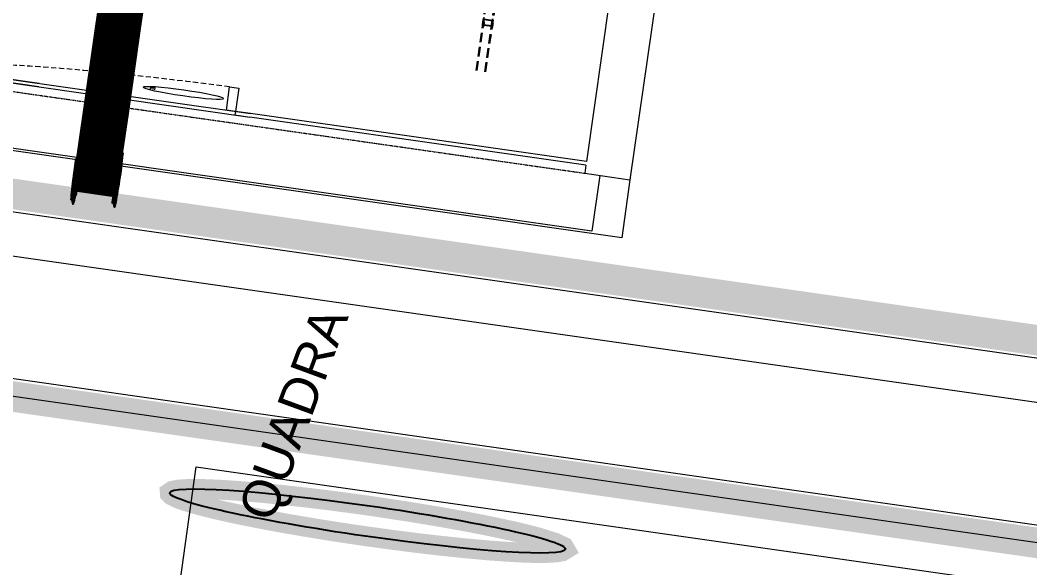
# Model space of a CAD drawing. Header units: millimetres. Extents: x -361192058 to 101130107379, y -14071650034 to 19218552450.
# Drawn here: x -135806.7 to -135609.9, y 41859.8 to 41966.6 of the extents above; entities that cross this region are included whole.
import ezdxf
from ezdxf.enums import TextEntityAlignment as Align

# ---------------------------------------------------------------- set-up
doc = ezdxf.new("R2010")
doc.units = ezdxf.units.MM
doc.header["$LTSCALE"] = 0.5
doc.linetypes.add('HIDDEN', pattern=[0.375, 0.25, -0.125])
doc.linetypes.add('HIDDEN2', pattern=[0.1875, 0.125, -0.0625])
for name, color, linetype in [('02', 2, 'Continuous'), ('08', 8, 'Continuous'), ('ARCO', 7, 'HIDDEN2'), ('DIVERSOS', 4, 'Continuous'), ('ESQUADRIAS', 3, 'Continuous'), ('GR_PENA_FINA', 7, 'Continuous'), ('MOBIL-I', 251, 'Continuous'), ('númeraçãoquadras', 4, 'Continuous'), ('parede', 2, 'Continuous'), ('PISO', 8, 'Continuous')]:
    doc.layers.add(name, color=color, linetype=linetype)
doc.styles.get("Standard").update_dxf_attribs({"font": 'txt.shx', "height": 0.12})
doc.styles.add('STYLE1', font='sanss___.ttf')

# ---------------------------------------------------------------- blocks, each defined once
blk = doc.blocks.new('NUM_quadra')
at = {"color": 6, "const_width": 0.02}
blk.add_lwpolyline([(-0.0133520432061038, 0.1995538096409646), (-0.03396137207856104, 0.197095472313652), (-0.0578817124285985, 0.1914411329007772), (-0.07790545024554181, 0.1842029880920486), (-0.0980839678893761, 0.1742972611462264), (-0.1207629871017981, 0.1594249069193736), (-0.1377379490426744, 0.1450112319564166), (-0.1520556984439002, 0.1299194541657934), (-0.1625180437624446, 0.1165670856272393), (-0.1764344977441241, 0.09418528550563855), (-0.1852438537613963, 0.07539704665055813), (-0.1940684209960429, 0.04834716095183544), (-0.1985176143253418, 0.02430548914494118), (-0.2, 2.449293598294707e-17), (-0.1977479207858246, -0.02992924698156066), (-0.1921041628016216, -0.05564162681201971), (-0.1838936225002688, -0.07863291679524947), (-0.1712831141684111, -0.1032574200760946), (-0.1545538230998021, -0.126937448238237), (-0.1388948904680539, -0.143903472514972), (-0.1218702926523065, -0.1585800484576833), (-0.1045798103362554, -0.1704789232428245), (-0.08309400008057272, -0.1819213762882465), (-0.05305444697320133, -0.1928347107145593), (-0.03024527360995229, -0.1976998316242559), (-3.673940397442059e-17, -0.2), (0.03093315800827364, -0.1975933696651666), (0.06772550614199915, -0.1881841008635162), (0.1069104891608479, -0.1690270608730692), (0.1240420910364873, -0.1568870920480579), (0.1407237443089076, -0.1421155437933556), (0.1613804970022024, -0.118136934052489), (0.1736687274357323, -0.09919260612995974), (0.1869657857282061, -0.0710196801389201), (0.1962420223455323, -0.03858845249210724), (0.2, 0), (0.1989460999390915, 0.02050486086334195), (0.1943382022861565, 0.04725106487884616), (0.1870936531840374, 0.07068214016462095), (0.1741307933804454, 0.09837919900414235), (0.1635485483198982, 0.1151167769808291), (0.147166134549038, 0.1354331157505226), (0.1285083774114599, 0.1532501123493023), (0.1062576314788641, 0.1694382358043837), (0.07819320380287934, 0.1840810225934259), (0.05327206202334694, 0.1927747063485785), (0.02666753040880443, 0.1982141337591634), (1.224646799147353e-17, 0.2)], close=True, dxfattribs=at)
blk.add_circle((0, 0), 0.2)
at = {"color": 3, "insert": (-0.1114319926046001, 0.1285282569724242), "char_height": 0.038, "width": 0.2663, "attachment_point": 1, "style": 'STYLE1'}
blk.add_mtext('\\fArial|b0|i0|c0|p34;QUADRA', dxfattribs=at)
at = {"color": 3, "style": 'STYLE1'}
blk.add_attdef('00', text='', height=0.13, dxfattribs=at).set_placement((-2.886579864025407e-15, -0.1334628551621867), align=Align.CENTER)
blk = doc.blocks.new('A2')
at = {"color": 8}
for p, q in [((0.745000000000033, -1.999999999999982), (0.7450000000000045, -0.7390551653101056)), ((0.7950000000000443, -1.984999999999957), (0.7950000000000159, -0.7352307037417987)), ((0.8450000000000273, -2.021666666666661), (0.8449999999999989, -0.7314062421734988)), ((0.8950000000000387, -2.027000000000015), (0.8950000000000102, -0.7275817806051954)), ((0.2950000000000443, -1.999999999999993), (0.2950000000000159, -0.7734753194248327)), ((0.3450000000000273, -1.999999999999993), (0.3449999999999989, -0.7696508578565293)), ((0.3950000000000387, -1.999999999999989), (0.3950000000000102, -0.7658263962882259)), ((0.4450000000000216, -1.999999999999989), (0.4449999999999932, -0.7620019347199225)), ((0.495000000000033, -1.999999999999989), (0.4950000000000045, -0.7581774731516191)), ((0.5450000000000443, -1.999999999999986), (0.5450000000000159, -0.7543530115833157)), ((0.5950000000000273, -1.999999999999986), (0.5949999999999989, -0.7505285500150123)), ((0.6450000000000387, -1.999999999999986), (0.6450000000000102, -0.7467040884467089)), ((0.6950000000000216, -1.999999999999982), (0.6949999999999932, -0.742879626878409)), ((-0.1550000000000296, -2), (-0.1550000000000296, -0.8078954735395634)), ((-0.1300000000000239, -0.8437641122909589), (-0.1300000000000239, -0.8078954735395634)), ((-0.1050000000000182, -2), (-0.1050000000000182, -0.8040710119712564)), ((-0.0800000000000125, -0.8235515201445729), (-0.0800000000000125, -0.8040710119712564)), ((-0.05500000000000682, -2), (-0.05500000000000682, -0.800246550402953)), ((-0.004999999999967031, -2), (-0.004999999999995453, -0.7964220888346496)), ((0.04500000000004434, -2), (0.04500000000001592, -0.7925976272663462)), ((0.09500000000002728, -1.999999999999996), (0.09499999999999886, -0.7887731656980463)), ((0.1450000000000387, -1.999999999999996), (0.1450000000000102, -0.7849487041297394)), ((0.1950000000000216, -1.999999999999996), (0.1949999999999932, -0.7811242425614395)), ((0.245000000000033, -1.999999999999993), (0.2450000000000045, -0.7772997809931326)), ((0.9450000000000216, -2.035777188689842), (0.9449999999999932, -0.7964220888346283)), ((-0.5050000000000239, -2.000000000000004), (-0.5050000000000239, -0.8429221027905882)), ((-0.4800000000000182, -1.283005497216585), (-0.4800000000000182, -0.8429221027905882)), ((-0.4549999999999841, -2), (-0.4550000000000125, -0.8308422429493802)), ((-0.4300000000000068, -1.136095104242909), (-0.4300000000000068, -0.8308422429493802)), ((-0.4050000000000296, -2), (-0.4050000000000296, -0.8270177813810768)), ((-0.3800000000000239, -1.051353978057712), (-0.3800000000000239, -0.8270177813810768)), ((-0.3550000000000182, -2), (-0.3550000000000182, -0.8231933198127734)), ((-0.3300000000000125, -0.9891392102451242), (-0.3300000000000125, -0.8231933198127734)), ((-0.3050000000000068, -2), (-0.3050000000000068, -0.81936885824447)), ((-0.2800000000000011, -0.9403647685921364), (-0.2800000000000011, -0.81936885824447)), ((-0.2550000000000239, -2), (-0.2550000000000239, -0.8155443966761666)), ((-0.2300000000000182, -0.9011329341764949), (-0.2300000000000182, -0.8155443966761666)), ((-0.2050000000000125, -2), (-0.2050000000000125, -0.8117199351078632)), ((-0.1800000000000068, -0.8693531797193081), (-0.1800000000000068, -0.8117199351078632)), ((-0.6050000000000182, -2), (-0.6050000000000182, -0.8715692381680036)), ((-0.5800000000000125, -2), (-0.5800000000000125, -0.8715692381680036)), ((-0.5549999999999784, -2), (-0.5550000000000068, -0.8566434622927339)), ((-0.5299999999999727, -2), (-0.5300000000000011, -0.8566434622927339)), ((-0.7050000000000125, -2), (-0.7050000000000125, -0.9051341683550262)), ((-0.6800000000000068, -2), (-0.6800000000000068, -0.9051341683550262)), ((-0.6550000000000296, -2), (-0.6550000000000296, -0.8877237753182001)), ((-0.6300000000000239, -2), (-0.6300000000000239, -0.8877237753182001)), ((-0.8050000000000068, -2.015000000022329), (-0.8050000000000068, -0.9438462304612578)), ((-0.7800000000000011, -2.015000000022329), (-0.7800000000000011, -0.9438462304612578)), ((-0.7550000000000239, -2), (-0.7550000000000239, -0.923830518156489)), ((-0.7300000000000182, -2), (-0.7300000000000182, -0.923830518156489)), ((-0.8550000000000182, -2.045308563949487), (-0.8550000000000182, -0.9652183642045387)), ((-0.8300000000000125, -2.045308563949487), (-0.8300000000000125, -0.9652183642045387)), ((-0.9300000000000352, -2.033140508214139), (-0.9300000000000352, -0.9879880391275684)), ((-0.9050000000000296, -2.033140508214139), (-0.9050000000000296, -0.9879880391275684)), ((-0.8800000000000239, -2.033140508214139), (-0.8800000000000239, -0.9879880391275684)), ((-0.9550000000000409, -2.033140508214139), (-0.9550000000000409, -1.236251458086297)), ((-0.4800000000000182, -2.000000000000004), (-0.4800000000000182, -1.532278168454965)), ((-0.4299999999999784, -2), (-0.4300000000000068, -1.679188561428671)), ((-0.3800000000000239, -2), (-0.3800000000000239, -1.763929687613839)), ((-0.3300000000000125, -2), (-0.3300000000000125, -1.826144455426427)), ((-0.2800000000000011, -2), (-0.2800000000000011, -1.874918897079414)), ((-0.2300000000000182, -2), (-0.2300000000000182, -1.914150731495056)), ((-0.1800000000000068, -2), (-0.1800000000000068, -1.945930485952243)), ((-0.1300000000000239, -2), (-0.1300000000000239, -1.971519553380592)), ((-0.0800000000000125, -2), (-0.0800000000000125, -1.991732145526978))]:
    blk.add_line(p, q, dxfattribs=at)
blk.add_lwpolyline([(-0.950000000000017, -0.7863701197961532), (-0.950000000000017, 0), (0.9499999999999886, 0), (0.9499999999999886, -0.5116028993135977)])
for points in [[(-0.4936983649065496, -0.1270803312259581, 0.1471497448996454), (-0.7436983649065496, -0.1020803312259595, 0.1240169957897893), (-0.673698364906528, -0.3220803312259584, 8.542002717738432)], [(-0.1886983649065428, -0.3770803312259581, 0.1150986649674652), (-0.1436983649065269, -0.1070803312259585, 0.2028922587137488), (-0.5436983649065326, -0.1420803312259586, 4.019893990245989)], [(0.3563016350934447, -0.1270803312259581, 0.1471497448996454), (0.1063016350934447, -0.1020803312259595, 0.1240169957897893), (0.1763016350934663, -0.3220803312259584, 8.542002717738432)], [(0.6613016350934515, -0.3770803312259581, 0.1150986649674652), (0.7063016350934674, -0.1070803312259585, 0.2028922587137488), (0.3063016350934618, -0.1420803312259586, 4.019893990245989)], [(-0.6936983649065382, -0.2770803312259602, 0.09901951359270529), (-0.7436983649065496, -0.5020803312259581, 0.1690639844412293), (-0.4336983649065473, -0.3970803312259577, -0.3433865621442966)], [(-0.5536983649065235, -0.4520803312259574, 0.1122056690713972), (-0.1436983649065269, -0.5020803312259581, 0.0707551085942327), (-0.2036983649065292, -0.2970803312259598, -1.551943142125546)], [(0.1563016350934561, -0.2770803312259602, 0.09901951359270529), (0.1063016350934447, -0.5020803312259581, 0.1690639844412293), (0.416301635093447, -0.3970803312259577, -0.3433865621442966)], [(0.2963016350934708, -0.4520803312259574, 0.1122056690713972), (0.7063016350934674, -0.5020803312259581, 0.0707551085942327), (0.6463016350934652, -0.2970803312259598, -1.551943142125546)], [(-0.269228578171095, -0.7938550210798461, 0.07598846917335121), (-0.9427261801097018, -1.006120914400931, -0.502824374365524), (-0.9784214624742162, -0.9877724608586469, -0.1425488613025919), (-0.9692285781710837, -0.9108937039012908, -0.06681139069613223), (-0.9809846325051126, -0.8334804011835821, -0.3283433995190861), (-0.9466762641182527, -0.7851398144373967), (-0.4192285781716123, -0.6108937039014606, -0.02574922796916584), (0.9572688764871486, -0.5113868736585054, -0.3340986895836963), (0.9818048471142049, -0.5287446686975841, -0.185174228027117), (0.9749590302619708, -0.6508937039012963, -0.1873155145671259), (0.9820215141976405, -0.7142033210662575, -0.3111237969721708), (0.9734040417826009, -0.7215847157132522), (-0.4842285781710984, -0.8330779144276086)], [(-0.9427261801097018, -1.006120914400935), (-0.9600000000000364, -1.330000000000002), (-0.950000000000017, -1.484999999999999), (-0.9550000000000125, -1.755000000000003), (-0.9700000000000273, -1.890000000000001), (-0.9750000000000227, -1.915000000000003, -1.132782218538024), (-0.9900000000000091, -1.91, 0.982610022018353), (-1.010000000000019, -1.900000000000002, 0.3220300738885715), (-1.005000000000024, -1.935000000000002), (-1.005000000000024, -1.975000000000001, 0.4399017163416549), (-0.9450000000000216, -2.030000000000001, -0.1266966928583796), (-0.8850000000000193, -2.040000000000003, 0.3764508109074978), (-0.8050000000000068, -2.015000000000001, -0.3448719385745723), (-0.7650000000000148, -2), (0.7549999999999955, -2, 0.1813345817725502), (0.7949999999999875, -1.984999999999999, -0.8095238095243181), (0.8149999999999693, -2, 0.2203389830514019), (0.8149999999999693, -2.025000000000002), (0.8599999999999852, -2.02), (0.9349999999999739, -2.035, 0.5018234826284844), (0.9849999999999852, -1.990000000000002, 0.3159091828189191), (0.9749999999999943, -1.855, 0.4737658790723546), (0.9699999999999989, -1.855, -0.1212798017721794), (0.9499999999999886, -1.870000000000001), (0.9549999999999841, -1.720000000000002), (0.9499999999999886, -1.400000000000002), (0.9549999999999841, -1.225000000000001), (0.9441232918486548, -0.7246714250386823)]]:
    blk.add_lwpolyline(points, format="xyb")
for points in [[(-0.4386983649065428, -0.4770803312259595, -0.8041520223394116), (-0.4936983649065496, -0.2570803312259606, -0.13234388288387), (-0.1486983649065223, -0.1320803312259606, -0.04224930227377666)], [(0.4113016350934515, -0.4770803312259595, -0.8041520223394116), (0.3563016350934447, -0.2570803312259606, -0.13234388288387), (0.701301635093472, -0.1320803312259606, -0.04224930227377666)], [(0.6742479088529478, -0.5255648264859332, -0.2898805537156672), (0.7011870584947815, -0.750281204114355, 10.03494081171819)], [(0.4402231468332332, -0.5462691732351956, -0.2673702714579161), (0.4936767570555389, -0.772156462911358, -7.474593981034056)], [(-0.3701874431570218, -0.6024622436090254, -0.3488712204833119), (-0.2916958501595559, -0.8127815569796404, -6.119058521700445)], [(-0.414001970371686, -0.6099774792129047, -0.3375430554857957), (-0.3490585182799748, -0.81882859754446, -6.119058521700445)], [(-0.416117995758043, -0.8227394287592311, -0.08111378795253722), (0.9792902213625894, -0.6549879476376823, -24.77644572751111)], [(-0.9692285781710837, -0.9108937039012908, -0.1086402904542284), (0.4142713889015681, -0.7327013984697182, -11.75997471985351)], [(-0.8449099605252854, -0.7515205891432934, -0.4248793392581464), (-0.7719617546256075, -0.930470904971763, 6.281866521073082)], [(-0.05500000000000682, -2, -0.8387611667336701), (0.09499999999999886, -0.7887731656980463, -0.2955111840815205)]]:
    blk.add_lwpolyline(points, format="xyb", dxfattribs=at)
blk = doc.blocks.new('ESCADA')
at = {"layer": '08', "linetype": 'HIDDEN'}
for p, q in [((-0.2200000000000273, 0.9100000000000036), (-0.2200000000000273, 0.6222131517762719)), ((-0.2000000000000455, 0.9100000000000036), (-0.2000000000000455, 0.6222131517762719)), ((0.1999999999998181, 0.9100000000000036), (0.1999999999998181, 0.6222131517762719)), ((0.2199999999999704, 0.9100000000000036), (0.2199999999999704, 0.6222131517762719)), ((-0.2000000000000455, 0.7422131517762764), (0.1999999999998181, 0.7422131517762764)), ((-0.2000000000000455, 0.7222131517762663), (0.1999999999998181, 0.7222131517762663)), ((-0.2200000000000273, 0.6222131517762719), (-0.2000000000000455, 0.6222131517762719)), ((0.1999999999998181, 0.6222131517762719), (0.2199999999999704, 0.6222131517762719))]:
    blk.add_line(p, q, dxfattribs=at)
for points in [[(-0.2100000000000364, 0.7222131517762663, 1), (-0.2100000000000364, 0.7422131517762764, 1)], [(0.2100000000000364, 0.7222131517762663, -1), (0.2100000000000364, 0.7422131517762764, -1)]]:
    blk.add_lwpolyline(points, format="xyb", close=True, dxfattribs=at)
for centre in [(-0.2100000000000364, 0.7322131517762857), (0.2100000000000364, 0.7322131517762857)]:
    blk.add_circle(centre, 0.0174616345337277, dxfattribs=at)
for radius, start, end in [(0.37, 126.4837370613662, 53.51626293863365), (0.35, 128.9448035940917, 51.05519640590822)]:
    blk.add_arc((0, 0.3500000000000014), radius, start, end, dxfattribs=at)
blk = doc.blocks.new('APROVADO QUADRA 21.2 MBVII')
at = {"layer": '02', "lineweight": 18}
for points in [[(4229.720767887186, 2438.839466029604), (4290.920767887186, 2438.839466029604), (4290.920767887186, 2483.389466029605), (4229.720767887186, 2483.389466029605)], [(4161.465838619804, 2399.612158121467), (4222.665838619804, 2399.612158121467), (4222.665838619804, 2444.162158121467), (4161.465838619804, 2444.162158121467)], [(4221.915838619804, 2443.412158121467), (4201.831699329632, 2443.412158121467), (4201.831699329632, 2423.540862290999), (4221.915838619804, 2423.540862290999)]]:
    blk.add_lwpolyline(points, close=True, dxfattribs=at)
at = {"layer": '02', "lineweight": 18, "const_width": 0.1}
for points in [[(4230.470767887186, 2439.589466029604), (4290.170767887186, 2439.589466029604), (4290.170767887186, 2482.639466029605), (4230.470767887186, 2482.639466029605)], [(4162.215838619804, 2400.362158121467), (4221.915838619804, 2400.362158121467), (4221.915838619804, 2443.412158121467), (4162.215838619804, 2443.412158121467)]]:
    blk.add_lwpolyline(points, close=True, dxfattribs=at)
at = {"layer": '02', "lineweight": 18}
blk.add_lwpolyline([(4229.720767887186, 2438.839466029604), (4227.845767887186, 2438.839466029604), (4227.845767887186, 2458.339466029604), (4229.720767887186, 2460.214466029604), (4230.470767887186, 2460.214466029604)], dxfattribs=at)
at = {"layer": '08', "color": 8, "linetype": 'HIDDEN2', "lineweight": 18, "ltscale": 0.2}
blk.add_line((4234.793796624966, 2448.088517252662), (4234.793796624966, 2441.388517252662), dxfattribs=at)
at = {"layer": 'ARCO', "color": 8, "lineweight": 18}
blk.add_arc((4235.181234333113, 2442.435558613415), 1.122167236150155, 7.501817960366113, 84.24309628539905, dxfattribs=at)
at = {"layer": 'ESQUADRIAS', "color": 8, "lineweight": 18}
for points in [[(4235.293796624962, 2442.582066130784), (4236.293796624962, 2442.582066130784), (4236.293796624962, 2442.552066130784), (4235.293796624962, 2442.552066130784), (4235.293796624962, 2442.582066130784)], [(4235.293796624962, 2442.502066130784), (4235.293796624962, 2442.552066130784), (4235.143796624966, 2442.552066130785), (4235.143796624966, 2442.502066130785)]]:
    blk.add_lwpolyline(points, dxfattribs=at)
at = {"layer": 'GR_PENA_FINA', "lineweight": 18}
blk.add_lwpolyline([(4204.159972043364, 2442.509066374615), (4220.050631999135, 2442.513790829996), (4220.049169873847, 2426.30921458856), (4204.159972043364, 2426.280099358136)], close=True, dxfattribs=at)
at = {"layer": 'parede', "color": 8, "lineweight": 18}
for p, q in [((4235.143796624966, 2443.202066130785), (4235.143796624964, 2444.504781744626)), ((4235.293796624966, 2443.202066130784), (4235.293796624966, 2444.504781744625)), ((4235.143796624966, 2441.388517252662), (4235.143796624965, 2442.502066130785)), ((4235.293796624966, 2441.388517252662), (4235.293796624962, 2442.502066130784)), ((4235.143796624966, 2441.388517252662), (4234.793796624966, 2441.388517252662)), ((4234.793796624966, 2441.388517252662), (4234.793796624966, 2441.238517252661)), ((4242.293796624966, 2441.388517252662), (4235.293796624966, 2441.388517252662)), ((4259.793796624966, 2441.238517252661), (4234.793796624966, 2441.238517252661))]:
    blk.add_line(p, q, dxfattribs=at)
at = {"layer": 'PISO', "color": 8, "lineweight": 18}
for p, q in [((4232.293796624967, 2441.238517252661), (4232.293796624967, 2448.238517252661)), ((4232.393796624967, 2441.338517252662), (4232.393796624967, 2448.138517252662)), ((4235.293796624961, 2443.615858102874), (4235.293796624962, 2442.502066130784)), ((4235.143796624965, 2443.602066130784), (4235.143796624965, 2442.502066130785)), ((4234.793796624966, 2441.338517252661), (4232.393796624964, 2441.338517252662)), ((4234.793796624966, 2441.238517252661), (4232.293796624965, 2441.238517252661))]:
    blk.add_line(p, q, dxfattribs=at)
blk.add_circle((4235.764233489728, 2442.729555298753), 0.1333333333333334, dxfattribs=at)
at = {"layer": '08', "color": 8, "lineweight": 18, "xscale": 0.9, "yscale": 0.9, "zscale": 0.9, "rotation": 89.99999999999997}
blk.add_blockref('ESCADA', (4249.112796624965, 2441.772881292123), dxfattribs=at)
at = {"layer": 'MOBIL-I', "color": 8, "lineweight": 18, "xscale": 0.9823274998925626, "yscale": 0.9823274998925626, "zscale": 0.9823274998925626, "rotation": 270}
blk.add_blockref('A2', (4256.493796624965, 2442.97172049499), dxfattribs=at)
at = {"layer": 'númeraçãoquadras', "linetype": 'ByBlock', "lineweight": 18, "extrusion": (0.08441109911141861, -0.001452856403118583, 0.996429955167484)}
ref = blk.add_blockref('NUM_quadra', (2514.172537663617, -4162.947447833359, 332.4578211624707), dxfattribs=dict(at, xscale=3.278455931285092, yscale=3.278455931285092, zscale=3.278455906262449, rotation=270.0385460285928))
ref.add_attrib('00', '12', dxfattribs={"layer": '0', "color": 3, "extrusion": (0.08441109911141861, -0.001452856403118583, 0.996429955167484), "height": 0.4261992678140372, "rotation": 270.0385460324826, "style": 'STYLE1'}).set_placement((2513.734985911129, -4162.947742198755, 332.4578211624813), align=Align.CENTER)
at = {"color": 0, "lineweight": 13, "flags": 8}
for p in [(4700.724657799739, 2280.112525715252), (4699.57378630139, 2277.896413499706), (4702.354563138892, 2276.195041239209), (4703.672243349308, 2274.084986290777), (4699.84447394329, 2272.219426909525), (4703.048818763617, 2270.137026470893), (4703.087746051807, 2267.980265113006), (4700.652340375649, 2261.521648881858), (4700.700742594171, 2257.15925950577)]:
    blk.add_attdef('NIVEL', p, '', height=0.07500000000000001, dxfattribs=at)
for rotation, width, p in [(90, 0.7999999999988884, (4700.820527907887, 2275.752076380495)), (270, 0.5999999999989389, (4703.843667029373, 2274.902076380496)), (90, 0.7999999999988884, (4701.5574890138, 2268.502076380494)), (180, 0.5999999999989389, (4651.181659436375, 2236.193129894172))]:
    blk.add_attdef('$PORTA', text='', height=0.09000000000014552, rotation=rotation, dxfattribs=dict(at, width=width)).set_placement(p, align=Align.MIDDLE)
for p in [(4654.175996555586, 2240.463010622155), (4648.499009965404, 2240.192322980255), (4637.801231937738, 2239.384456547896), (4633.43884256165, 2239.336054329374), (4656.392108771131, 2239.312139123806), (4652.474624295089, 2237.682233784653), (4646.416609526773, 2236.987978159928), (4644.259848168886, 2236.949050871738), (4650.364569346656, 2236.364553574237)]:
    blk.add_attdef('NIVEL', p, '', height=0.07500000000000001, rotation=270, dxfattribs=at)
at = {"color": 0, "lineweight": 13, "width": 0.7999999999988884, "flags": 8}
for p in [(4652.031659436374, 2239.216269015658), (4644.781659436374, 2238.479307909745)]:
    blk.add_attdef('$PORTA', text='', height=0.09000000000014552, dxfattribs=at).set_placement(p, align=Align.MIDDLE)
at = {"layer": 'DIVERSOS', "color": 8, "lineweight": 18, "insert": (4235.822907495198, 2442.840423281636), "char_height": 0.1010632948918633, "width": 0.3730783110131157, "attachment_point": 1, "rotation": 270}
blk.add_mtext('{\\C3;PT1}', dxfattribs=at)

msp = doc.modelspace()

# ---------------------------------------------------------------- block references
at = {"layer": '02', "color": 0, "lineweight": 30, "xscale": -4.574818403918471, "yscale": -59.40450511825884, "zscale": 4.574818403918471, "rotation": 261.8606972171988}
msp.add_blockref('APROVADO QUADRA 21.2 MBVII', (5129.041144779691, 2225.201435725194), dxfattribs=at)

doc.saveas('drawing.dxf')
